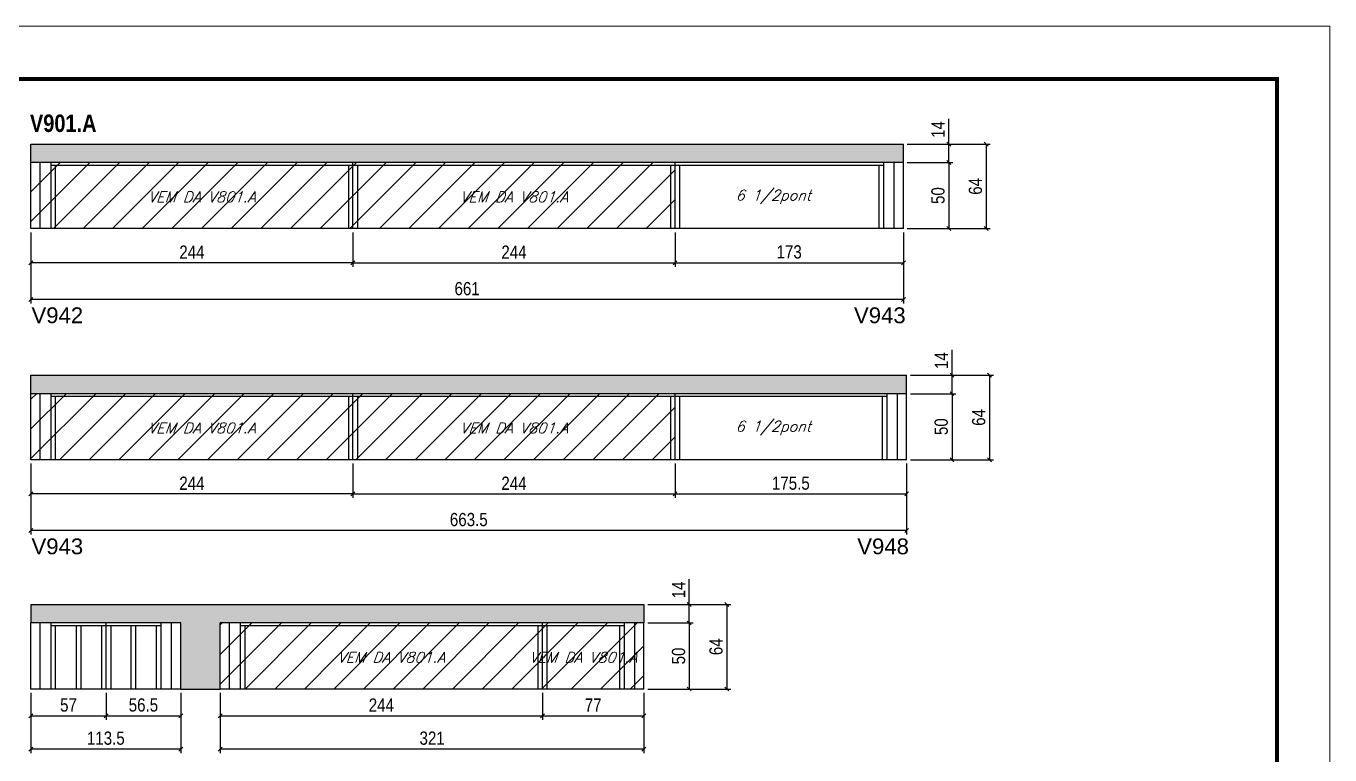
# Model space of a CAD drawing. Extents: x 3309 to 9563, y -2522 to 14608.
# Drawn here: x 5405 to 6393, y 12907 to 13459 of the extents above; entities that cross this region are included whole.
import ezdxf

# ---------------------------------------------------------------- set-up
doc = ezdxf.new("R2010")
doc.units = 0
doc.linetypes.add('DASHED', pattern=[0.75, 0.5, -0.25])
for name, color, linetype in [('5', 5, 'Continuous'), ('COTA', 241, 'Continuous'), ('NOMENCLATURA', 7, 'Continuous'), ('Painéis', 200, 'Continuous'), ('SARR_2.2x7', 40, 'Continuous'), ('SARR_3.5x7', 81, 'Continuous'), ('texto', 7, 'Continuous')]:
    doc.layers.add(name, color=color, linetype=linetype)
for name, color, linetype, lineweight in [('Folhas', 255, 'Continuous', 9), ('Hachura', 251, 'Continuous', 9), ('SARRAFO DE PRESSAO', 251, 'DASHED', 9)]:
    doc.layers.add(name, color=color, linetype=linetype, lineweight=lineweight)
doc.styles.add('COTA TECNICA', font='techl___.ttf', dxfattribs={"height": 10})
doc.styles.add('Romans', font='romans.shx')
doc.styles.get("Standard").update_dxf_attribs({"font": 'arial.ttf'})
doc.styles.add('TECNICA', font='techb___.ttf', dxfattribs={"height": 10})
doc.dimstyles.new('PAINEL', dxfattribs={"dimtxt": 10, "dimasz": 3, "dimexe": 3, "dimexo": 3, "dimgap": 3, "dimtad": 1, "dimdec": 1, "dimzin": 12, "dimdsep": 46, "dimtxsty": 'COTA TECNICA', "dimblk1": 'OBLIQUE', "dimblk2": 'OBLIQUE', "dimsah": 1, "dimcen": 0.9, "dimclrd": 4, "dimclre": 4, "dimclrt": 240, "dimadec": 1, "dimazin": 3, "dimtfac": 1, "dimtdec": 1, "dimtmove": 0, "dimatfit": 3, "dimfxl": 1, "dimtolj": 1, "dimtzin": 12, "dimarcsym": 0})

# ---------------------------------------------------------------- blocks, each defined once
blk = doc.blocks.new('9999999999')
at = {"layer": 'Folhas'}
blk.add_lwpolyline([(98138.98, 34190.21), (99623.98, 34190.21), (99623.98, 35240.21), (98138.98, 35240.21)], close=True, dxfattribs=at)
at = {"layer": 'Folhas', "color": 30, "const_width": 3}
blk.add_lwpolyline([(98213.98, 34230.21), (99583.98, 34230.21), (99583.98, 35200.21), (98213.98, 35200.21)], close=True, dxfattribs=at)
blk = doc.blocks.new('_Oblique')
at = {"color": 0, "linetype": 'ByBlock', "lineweight": -2}
blk.add_line((-0.5, -0.5), (0.5, 0.5), dxfattribs=at)
blk = doc.blocks.new('*D1256')
at = {"layer": 'COTA', "color": 4, "linetype": 'ByBlock', "lineweight": -2, "transparency": 16777216}
for p, q in [((5408.69, 13302.9), (5408.69, 13276.98)), ((5652.69, 13302.9), (5652.69, 13276.98)), ((5652.69, 13279.98), (5408.69, 13279.98))]:
    blk.add_line(p, q, dxfattribs=at)
at = {"layer": 'Defpoints', "color": 0, "linetype": 'ByBlock', "transparency": 16777216}
for p in [(5408.69, 13305.9), (5652.69, 13305.9), (5408.69, 13279.98)]:
    blk.add_point(p, dxfattribs=at)
at = {"layer": 'COTA', "color": 4, "linetype": 'ByBlock', "lineweight": -2, "transparency": 16777216, "xscale": 3, "yscale": 3, "zscale": 3, "rotation": 180}
blk.add_blockref('_Oblique', (5408.69, 13279.98), dxfattribs=at)
at = {"layer": 'COTA', "color": 4, "linetype": 'ByBlock', "lineweight": -2, "transparency": 16777216, "xscale": 3, "yscale": 3, "zscale": 3}
blk.add_blockref('_Oblique', (5652.69, 13279.98), dxfattribs=at)
at = {"layer": 'COTA', "color": 240, "linetype": 'ByBlock', "transparency": 16777216, "insert": (5530.69, 13288.06), "char_height": 10, "attachment_point": 5, "style": 'COTA TECNICA'}
blk.add_mtext('\\A1;244', dxfattribs=at)
blk = doc.blocks.new('*D1259')
at = {"layer": 'COTA', "color": 4, "linetype": 'ByBlock', "lineweight": -2, "transparency": 16777216}
for p, q in [((5408.69, 13302.9), (5408.69, 13249.27)), ((6069.69, 13302.9), (6069.69, 13249.27)), ((6069.69, 13252.27), (5408.69, 13252.27))]:
    blk.add_line(p, q, dxfattribs=at)
at = {"layer": 'Defpoints', "color": 0, "linetype": 'ByBlock', "transparency": 16777216}
for p in [(5408.69, 13305.9), (6069.69, 13305.9), (5408.69, 13252.27)]:
    blk.add_point(p, dxfattribs=at)
at = {"layer": 'COTA', "color": 4, "linetype": 'ByBlock', "lineweight": -2, "transparency": 16777216, "xscale": 3, "yscale": 3, "zscale": 3, "rotation": 180}
blk.add_blockref('_Oblique', (5408.69, 13252.27), dxfattribs=at)
at = {"layer": 'COTA', "color": 4, "linetype": 'ByBlock', "lineweight": -2, "transparency": 16777216, "xscale": 3, "yscale": 3, "zscale": 3}
blk.add_blockref('_Oblique', (6069.69, 13252.27), dxfattribs=at)
at = {"layer": 'COTA', "color": 240, "linetype": 'ByBlock', "transparency": 16777216, "insert": (5739.19, 13260.38), "char_height": 10, "attachment_point": 5, "style": 'COTA TECNICA'}
blk.add_mtext('\\A1;661', dxfattribs=at)
blk = doc.blocks.new('*D1257')
at = {"layer": 'COTA', "color": 4, "lineweight": -2, "transparency": 16777216}
for p, q in [((5652.69, 13302.9), (5652.69, 13276.98)), ((5896.69, 13302.9), (5896.69, 13276.98)), ((5652.69, 13279.98), (5896.69, 13279.98))]:
    blk.add_line(p, q, dxfattribs=at)
at = {"layer": 'Defpoints', "color": 0, "transparency": 16777216}
for p in [(5652.69, 13305.9, 0), (5896.69, 13305.9, 0), (5896.69, 13279.98)]:
    blk.add_point(p, dxfattribs=at)
at = {"layer": 'COTA', "color": 4, "lineweight": -2, "transparency": 16777216, "xscale": 3, "yscale": 3, "zscale": 3, "rotation": 180}
blk.add_blockref('_Oblique', (5652.69, 13279.98), dxfattribs=at)
at = {"layer": 'COTA', "color": 4, "lineweight": -2, "transparency": 16777216, "xscale": 3, "yscale": 3, "zscale": 3}
blk.add_blockref('_Oblique', (5896.69, 13279.98), dxfattribs=at)
at = {"layer": 'COTA', "color": 240, "transparency": 16777216, "insert": (5774.69, 13288.06), "char_height": 10, "attachment_point": 5, "style": 'COTA TECNICA'}
blk.add_mtext('\\A1;244', dxfattribs=at)
blk = doc.blocks.new('*D1258')
at = {"layer": 'COTA', "color": 4, "lineweight": -2, "transparency": 16777216}
for p, q in [((6072.69, 13369.9), (6135.41, 13369.9)), ((6132.41, 13369.9), (6132.41, 13305.9)), ((6072.69, 13305.9), (6135.41, 13305.9))]:
    blk.add_line(p, q, dxfattribs=at)
at = {"layer": 'Defpoints', "color": 0, "transparency": 16777216}
for p in [(6069.69, 13369.9, 0), (6069.69, 13305.9, 0), (6132.41, 13305.9)]:
    blk.add_point(p, dxfattribs=at)
at = {"layer": 'COTA', "color": 4, "lineweight": -2, "transparency": 16777216, "xscale": 3, "yscale": 3, "zscale": 3}
for p, rotation in [((6132.41, 13369.9), 90), ((6132.41, 13305.9), 270)]:
    blk.add_blockref('_Oblique', p, dxfattribs=dict(at, rotation=rotation))
at = {"layer": 'COTA', "color": 240, "transparency": 16777216, "insert": (6124.31, 13337.9), "char_height": 10, "attachment_point": 5, "rotation": 90, "style": 'COTA TECNICA'}
blk.add_mtext('\\A1;64', dxfattribs=at)
blk = doc.blocks.new('*D1260')
at = {"layer": 'COTA', "color": 4, "lineweight": -2, "transparency": 16777216}
for p, q in [((5896.69, 13302.9), (5896.69, 13276.98)), ((6069.69, 13302.9), (6069.69, 13276.98)), ((5896.69, 13279.98), (6069.69, 13279.98))]:
    blk.add_line(p, q, dxfattribs=at)
at = {"layer": 'Defpoints', "color": 0, "transparency": 16777216}
for p in [(5896.69, 13305.9, 0), (6069.69, 13305.9, 0), (6069.69, 13279.98)]:
    blk.add_point(p, dxfattribs=at)
at = {"layer": 'COTA', "color": 4, "lineweight": -2, "transparency": 16777216, "xscale": 3, "yscale": 3, "zscale": 3, "rotation": 180}
blk.add_blockref('_Oblique', (5896.69, 13279.98), dxfattribs=at)
at = {"layer": 'COTA', "color": 4, "lineweight": -2, "transparency": 16777216, "xscale": 3, "yscale": 3, "zscale": 3}
blk.add_blockref('_Oblique', (6069.69, 13279.98), dxfattribs=at)
at = {"layer": 'COTA', "color": 240, "transparency": 16777216, "insert": (5983.19, 13288.2), "char_height": 10, "attachment_point": 5, "style": 'COTA TECNICA'}
blk.add_mtext('\\A1;173', dxfattribs=at)
blk = doc.blocks.new('*D1261')
at = {"layer": 'COTA', "color": 4, "lineweight": -2, "transparency": 16777216}
for p, q in [((6072.69, 13355.9), (6107.05, 13355.9)), ((6104.05, 13355.9), (6104.05, 13305.9)), ((6072.69, 13305.9), (6107.05, 13305.9))]:
    blk.add_line(p, q, dxfattribs=at)
at = {"layer": 'Defpoints', "color": 0, "transparency": 16777216}
for p in [(6069.69, 13355.9, 0), (6069.69, 13305.9, 0), (6104.05, 13305.9)]:
    blk.add_point(p, dxfattribs=at)
at = {"layer": 'COTA', "color": 4, "lineweight": -2, "transparency": 16777216, "xscale": 3, "yscale": 3, "zscale": 3}
for p, rotation in [((6104.05, 13355.9), 90), ((6104.05, 13305.9), 270)]:
    blk.add_blockref('_Oblique', p, dxfattribs=dict(at, rotation=rotation))
at = {"layer": 'COTA', "color": 240, "transparency": 16777216, "insert": (6095.94, 13330.9), "char_height": 10, "attachment_point": 5, "rotation": 90, "style": 'COTA TECNICA'}
blk.add_mtext('\\A1;50', dxfattribs=at)
blk = doc.blocks.new('*D1262')
at = {"layer": 'COTA', "color": 4, "lineweight": -2, "transparency": 16777216}
for p, q in [((6104.05, 13369.9), (6104.05, 13389.02)), ((6072.69, 13369.9), (6107.05, 13369.9)), ((6104.05, 13355.9), (6104.05, 13369.9)), ((6072.69, 13355.9), (6107.05, 13355.9))]:
    blk.add_line(p, q, dxfattribs=at)
at = {"layer": 'Defpoints', "color": 0, "transparency": 16777216}
for p in [(6069.69, 13369.9, 0), (6104.05, 13369.9), (6069.69, 13355.9, 0)]:
    blk.add_point(p, dxfattribs=at)
at = {"layer": 'COTA', "color": 4, "lineweight": -2, "transparency": 16777216, "xscale": 3, "yscale": 3, "zscale": 3}
for p, rotation in [((6104.05, 13369.9), 90), ((6104.05, 13355.9), 270)]:
    blk.add_blockref('_Oblique', p, dxfattribs=dict(at, rotation=rotation))
at = {"layer": 'COTA', "color": 240, "transparency": 16777216, "insert": (6095.98, 13380.96), "char_height": 10, "attachment_point": 5, "rotation": 90, "style": 'COTA TECNICA'}
blk.add_mtext('\\A1;14', dxfattribs=at)
blk = doc.blocks.new('*D1263')
at = {"layer": 'COTA', "color": 4, "linetype": 'ByBlock', "lineweight": -2, "transparency": 16777216}
for p, q in [((5408.69, 13127.89), (5408.69, 13101.97)), ((5652.69, 13127.89), (5652.69, 13101.97)), ((5652.69, 13104.97), (5408.69, 13104.97))]:
    blk.add_line(p, q, dxfattribs=at)
at = {"layer": 'Defpoints', "color": 0, "linetype": 'ByBlock', "transparency": 16777216}
for p in [(5408.69, 13130.89), (5652.69, 13130.89), (5408.69, 13104.97)]:
    blk.add_point(p, dxfattribs=at)
at = {"layer": 'COTA', "color": 4, "linetype": 'ByBlock', "lineweight": -2, "transparency": 16777216, "xscale": 3, "yscale": 3, "zscale": 3, "rotation": 180}
blk.add_blockref('_Oblique', (5408.69, 13104.97), dxfattribs=at)
at = {"layer": 'COTA', "color": 4, "linetype": 'ByBlock', "lineweight": -2, "transparency": 16777216, "xscale": 3, "yscale": 3, "zscale": 3}
blk.add_blockref('_Oblique', (5652.69, 13104.97), dxfattribs=at)
at = {"layer": 'COTA', "color": 240, "linetype": 'ByBlock', "transparency": 16777216, "insert": (5530.69, 13113.05), "char_height": 10, "attachment_point": 5, "style": 'COTA TECNICA'}
blk.add_mtext('\\A1;244', dxfattribs=at)
blk = doc.blocks.new('*D1266')
at = {"layer": 'COTA', "color": 4, "linetype": 'ByBlock', "lineweight": -2, "transparency": 16777216}
for p, q in [((5408.69, 13127.89), (5408.69, 13074.26)), ((6072.19, 13127.89), (6072.19, 13074.26)), ((6072.19, 13077.26), (5408.69, 13077.26))]:
    blk.add_line(p, q, dxfattribs=at)
at = {"layer": 'Defpoints', "color": 0, "linetype": 'ByBlock', "transparency": 16777216}
for p in [(5408.69, 13130.89), (6072.19, 13130.89), (5408.69, 13077.26)]:
    blk.add_point(p, dxfattribs=at)
at = {"layer": 'COTA', "color": 4, "linetype": 'ByBlock', "lineweight": -2, "transparency": 16777216, "xscale": 3, "yscale": 3, "zscale": 3, "rotation": 180}
blk.add_blockref('_Oblique', (5408.69, 13077.26), dxfattribs=at)
at = {"layer": 'COTA', "color": 4, "linetype": 'ByBlock', "lineweight": -2, "transparency": 16777216, "xscale": 3, "yscale": 3, "zscale": 3}
blk.add_blockref('_Oblique', (6072.19, 13077.26), dxfattribs=at)
at = {"layer": 'COTA', "color": 240, "linetype": 'ByBlock', "transparency": 16777216, "insert": (5740.44, 13085.48), "char_height": 10, "attachment_point": 5, "style": 'COTA TECNICA'}
blk.add_mtext('\\A1;663.5', dxfattribs=at)
blk = doc.blocks.new('*D1264')
at = {"layer": 'COTA', "color": 4, "lineweight": -2, "transparency": 16777216}
for p, q in [((5652.69, 13127.89), (5652.69, 13101.97)), ((5896.69, 13127.89), (5896.69, 13101.97)), ((5652.69, 13104.97), (5896.69, 13104.97))]:
    blk.add_line(p, q, dxfattribs=at)
at = {"layer": 'Defpoints', "color": 0, "transparency": 16777216}
for p in [(5652.69, 13130.89, 0), (5896.69, 13130.89, 0), (5896.69, 13104.97)]:
    blk.add_point(p, dxfattribs=at)
at = {"layer": 'COTA', "color": 4, "lineweight": -2, "transparency": 16777216, "xscale": 3, "yscale": 3, "zscale": 3, "rotation": 180}
blk.add_blockref('_Oblique', (5652.69, 13104.97), dxfattribs=at)
at = {"layer": 'COTA', "color": 4, "lineweight": -2, "transparency": 16777216, "xscale": 3, "yscale": 3, "zscale": 3}
blk.add_blockref('_Oblique', (5896.69, 13104.97), dxfattribs=at)
at = {"layer": 'COTA', "color": 240, "transparency": 16777216, "insert": (5774.69, 13113.05), "char_height": 10, "attachment_point": 5, "style": 'COTA TECNICA'}
blk.add_mtext('\\A1;244', dxfattribs=at)
blk = doc.blocks.new('*D1265')
at = {"layer": 'COTA', "color": 4, "lineweight": -2, "transparency": 16777216}
for p, q in [((6075.19, 13194.89), (6137.91, 13194.89)), ((6134.91, 13194.89), (6134.91, 13130.89)), ((6075.19, 13130.89), (6137.91, 13130.89))]:
    blk.add_line(p, q, dxfattribs=at)
at = {"layer": 'Defpoints', "color": 0, "transparency": 16777216}
for p in [(6072.19, 13194.89, 0), (6072.19, 13130.89, 0), (6134.91, 13130.89)]:
    blk.add_point(p, dxfattribs=at)
at = {"layer": 'COTA', "color": 4, "lineweight": -2, "transparency": 16777216, "xscale": 3, "yscale": 3, "zscale": 3}
for p, rotation in [((6134.91, 13194.89), 90), ((6134.91, 13130.89), 270)]:
    blk.add_blockref('_Oblique', p, dxfattribs=dict(at, rotation=rotation))
at = {"layer": 'COTA', "color": 240, "transparency": 16777216, "insert": (6126.81, 13162.89), "char_height": 10, "attachment_point": 5, "rotation": 90, "style": 'COTA TECNICA'}
blk.add_mtext('\\A1;64', dxfattribs=at)
blk = doc.blocks.new('*D1267')
at = {"layer": 'COTA', "color": 4, "lineweight": -2, "transparency": 16777216}
for p, q in [((5896.69, 13127.89), (5896.69, 13101.97)), ((6072.19, 13127.89), (6072.19, 13101.97)), ((5896.69, 13104.97), (6072.19, 13104.97))]:
    blk.add_line(p, q, dxfattribs=at)
at = {"layer": 'Defpoints', "color": 0, "transparency": 16777216}
for p in [(5896.69, 13130.89, 0), (6072.19, 13130.89, 0), (6072.19, 13104.97)]:
    blk.add_point(p, dxfattribs=at)
at = {"layer": 'COTA', "color": 4, "lineweight": -2, "transparency": 16777216, "xscale": 3, "yscale": 3, "zscale": 3, "rotation": 180}
blk.add_blockref('_Oblique', (5896.69, 13104.97), dxfattribs=at)
at = {"layer": 'COTA', "color": 4, "lineweight": -2, "transparency": 16777216, "xscale": 3, "yscale": 3, "zscale": 3}
blk.add_blockref('_Oblique', (6072.19, 13104.97), dxfattribs=at)
at = {"layer": 'COTA', "color": 240, "transparency": 16777216, "insert": (5984.44, 13113.08), "char_height": 10, "attachment_point": 5, "style": 'COTA TECNICA'}
blk.add_mtext('\\A1;175.5', dxfattribs=at)
blk = doc.blocks.new('*D1268')
at = {"layer": 'COTA', "color": 4, "lineweight": -2, "transparency": 16777216}
for p, q in [((6075.19, 13180.89), (6109.55, 13180.89)), ((6106.55, 13180.89), (6106.55, 13130.89)), ((6075.19, 13130.89), (6109.55, 13130.89))]:
    blk.add_line(p, q, dxfattribs=at)
at = {"layer": 'Defpoints', "color": 0, "transparency": 16777216}
for p in [(6072.19, 13180.89, 0), (6072.19, 13130.89, 0), (6106.55, 13130.89)]:
    blk.add_point(p, dxfattribs=at)
at = {"layer": 'COTA', "color": 4, "lineweight": -2, "transparency": 16777216, "xscale": 3, "yscale": 3, "zscale": 3}
for p, rotation in [((6106.55, 13180.89), 90), ((6106.55, 13130.89), 270)]:
    blk.add_blockref('_Oblique', p, dxfattribs=dict(at, rotation=rotation))
at = {"layer": 'COTA', "color": 240, "transparency": 16777216, "insert": (6098.44, 13155.89), "char_height": 10, "attachment_point": 5, "rotation": 90, "style": 'COTA TECNICA'}
blk.add_mtext('\\A1;50', dxfattribs=at)
blk = doc.blocks.new('*D1269')
at = {"layer": 'COTA', "color": 4, "lineweight": -2, "transparency": 16777216}
for p, q in [((6106.55, 13194.89), (6106.55, 13214.01)), ((6075.19, 13194.89), (6109.55, 13194.89)), ((6106.55, 13180.89), (6106.55, 13194.89)), ((6075.19, 13180.89), (6109.55, 13180.89))]:
    blk.add_line(p, q, dxfattribs=at)
at = {"layer": 'Defpoints', "color": 0, "transparency": 16777216}
for p in [(6072.19, 13194.89, 0), (6106.55, 13194.89), (6072.19, 13180.89, 0)]:
    blk.add_point(p, dxfattribs=at)
at = {"layer": 'COTA', "color": 4, "lineweight": -2, "transparency": 16777216, "xscale": 3, "yscale": 3, "zscale": 3}
for p, rotation in [((6106.55, 13194.89), 90), ((6106.55, 13180.89), 270)]:
    blk.add_blockref('_Oblique', p, dxfattribs=dict(at, rotation=rotation))
at = {"layer": 'COTA', "color": 240, "transparency": 16777216, "insert": (6098.48, 13205.95), "char_height": 10, "attachment_point": 5, "rotation": 90, "style": 'COTA TECNICA'}
blk.add_mtext('\\A1;14', dxfattribs=at)
blk = doc.blocks.new('*D1270')
at = {"layer": 'COTA', "color": 4, "linetype": 'ByBlock', "lineweight": -2, "transparency": 16777216}
for p, q in [((5408.69, 12954.21), (5408.69, 12908.71)), ((5522.19, 12954.21), (5522.19, 12908.71)), ((5522.19, 12911.71), (5408.69, 12911.71))]:
    blk.add_line(p, q, dxfattribs=at)
at = {"layer": 'Defpoints', "color": 0, "linetype": 'ByBlock', "transparency": 16777216}
for p in [(5408.69, 12957.21), (5522.19, 12957.21), (5408.69, 12911.71)]:
    blk.add_point(p, dxfattribs=at)
at = {"layer": 'COTA', "color": 4, "linetype": 'ByBlock', "lineweight": -2, "transparency": 16777216, "xscale": 3, "yscale": 3, "zscale": 3, "rotation": 180}
blk.add_blockref('_Oblique', (5408.69, 12911.71), dxfattribs=at)
at = {"layer": 'COTA', "color": 4, "linetype": 'ByBlock', "lineweight": -2, "transparency": 16777216, "xscale": 3, "yscale": 3, "zscale": 3}
blk.add_blockref('_Oblique', (5522.19, 12911.71), dxfattribs=at)
at = {"layer": 'COTA', "color": 240, "linetype": 'ByBlock', "transparency": 16777216, "insert": (5465.44, 12919.93), "char_height": 10, "attachment_point": 5, "style": 'COTA TECNICA'}
blk.add_mtext('\\A1;113.5', dxfattribs=at)
blk = doc.blocks.new('*D1271')
at = {"layer": 'COTA', "color": 4, "lineweight": -2, "transparency": 16777216}
for p, q in [((5408.69, 12954.21), (5408.69, 12933.96)), ((5465.69, 12954.21), (5465.69, 12933.96)), ((5408.69, 12936.96), (5465.69, 12936.96))]:
    blk.add_line(p, q, dxfattribs=at)
at = {"layer": 'Defpoints', "color": 0, "transparency": 16777216}
for p in [(5408.69, 12957.21), (5465.69, 12957.21), (5465.69, 12936.96)]:
    blk.add_point(p, dxfattribs=at)
at = {"layer": 'COTA', "color": 4, "lineweight": -2, "transparency": 16777216, "xscale": 3, "yscale": 3, "zscale": 3, "rotation": 180}
blk.add_blockref('_Oblique', (5408.69, 12936.96), dxfattribs=at)
at = {"layer": 'COTA', "color": 4, "lineweight": -2, "transparency": 16777216, "xscale": 3, "yscale": 3, "zscale": 3}
blk.add_blockref('_Oblique', (5465.69, 12936.96), dxfattribs=at)
at = {"layer": 'COTA', "color": 240, "transparency": 16777216, "insert": (5437.19, 12945.07), "char_height": 10, "attachment_point": 5, "style": 'COTA TECNICA'}
blk.add_mtext('\\A1;57', dxfattribs=at)
blk = doc.blocks.new('*D1272')
at = {"layer": 'COTA', "color": 4, "lineweight": -2, "transparency": 16777216}
for p, q in [((5465.69, 12954.21), (5465.69, 12933.96)), ((5522.19, 12954.21), (5522.19, 12933.96)), ((5465.69, 12936.96), (5522.19, 12936.96))]:
    blk.add_line(p, q, dxfattribs=at)
at = {"layer": 'Defpoints', "color": 0, "transparency": 16777216}
for p in [(5465.69, 12957.21), (5522.19, 12957.21), (5522.19, 12936.96)]:
    blk.add_point(p, dxfattribs=at)
at = {"layer": 'COTA', "color": 4, "lineweight": -2, "transparency": 16777216, "xscale": 3, "yscale": 3, "zscale": 3, "rotation": 180}
blk.add_blockref('_Oblique', (5465.69, 12936.96), dxfattribs=at)
at = {"layer": 'COTA', "color": 4, "lineweight": -2, "transparency": 16777216, "xscale": 3, "yscale": 3, "zscale": 3}
blk.add_blockref('_Oblique', (5522.19, 12936.96), dxfattribs=at)
at = {"layer": 'COTA', "color": 240, "transparency": 16777216, "insert": (5493.94, 12945.07), "char_height": 10, "attachment_point": 5, "style": 'COTA TECNICA'}
blk.add_mtext('\\A1;56.5', dxfattribs=at)
blk = doc.blocks.new('*D1275')
at = {"layer": 'COTA', "color": 4, "linetype": 'ByBlock', "lineweight": -2, "transparency": 16777216}
for p, q in [((5552.19, 12954.21), (5552.19, 12908.71)), ((5873.15, 12954.21), (5873.15, 12908.71)), ((5873.15, 12911.71), (5552.19, 12911.71))]:
    blk.add_line(p, q, dxfattribs=at)
at = {"layer": 'Defpoints', "color": 0, "linetype": 'ByBlock', "transparency": 16777216}
for p in [(5552.19, 12957.21), (5873.15, 12957.21), (5552.19, 12911.71)]:
    blk.add_point(p, dxfattribs=at)
at = {"layer": 'COTA', "color": 4, "linetype": 'ByBlock', "lineweight": -2, "transparency": 16777216, "xscale": 3, "yscale": 3, "zscale": 3, "rotation": 180}
blk.add_blockref('_Oblique', (5552.19, 12911.71), dxfattribs=at)
at = {"layer": 'COTA', "color": 4, "linetype": 'ByBlock', "lineweight": -2, "transparency": 16777216, "xscale": 3, "yscale": 3, "zscale": 3}
blk.add_blockref('_Oblique', (5873.15, 12911.71), dxfattribs=at)
at = {"layer": 'COTA', "color": 240, "linetype": 'ByBlock', "transparency": 16777216, "insert": (5712.67, 12919.93), "char_height": 10, "attachment_point": 5, "style": 'COTA TECNICA'}
blk.add_mtext('\\A1;321', dxfattribs=at)
blk = doc.blocks.new('*D1273')
at = {"layer": 'COTA', "color": 4, "lineweight": -2, "transparency": 16777216}
for p, q in [((5552.19, 12954.21), (5552.19, 12933.96)), ((5796.19, 12954.21), (5796.19, 12933.96)), ((5552.19, 12936.96), (5796.19, 12936.96))]:
    blk.add_line(p, q, dxfattribs=at)
at = {"layer": 'Defpoints', "color": 0, "transparency": 16777216}
for p in [(5552.19, 12957.21), (5796.19, 12957.21), (5796.19, 12936.96)]:
    blk.add_point(p, dxfattribs=at)
at = {"layer": 'COTA', "color": 4, "lineweight": -2, "transparency": 16777216, "xscale": 3, "yscale": 3, "zscale": 3, "rotation": 180}
blk.add_blockref('_Oblique', (5552.19, 12936.96), dxfattribs=at)
at = {"layer": 'COTA', "color": 4, "lineweight": -2, "transparency": 16777216, "xscale": 3, "yscale": 3, "zscale": 3}
blk.add_blockref('_Oblique', (5796.19, 12936.96), dxfattribs=at)
at = {"layer": 'COTA', "color": 240, "transparency": 16777216, "insert": (5674.19, 12945.04), "char_height": 10, "attachment_point": 5, "style": 'COTA TECNICA'}
blk.add_mtext('\\A1;244', dxfattribs=at)
blk = doc.blocks.new('*D1274')
at = {"layer": 'COTA', "color": 4, "lineweight": -2, "transparency": 16777216}
for p, q in [((5796.19, 12954.21), (5796.19, 12933.96)), ((5873.15, 12954.21), (5873.15, 12933.96)), ((5796.19, 12936.96), (5873.15, 12936.96))]:
    blk.add_line(p, q, dxfattribs=at)
at = {"layer": 'Defpoints', "color": 0, "transparency": 16777216}
for p in [(5796.19, 12957.21), (5873.15, 12957.21), (5873.15, 12936.96)]:
    blk.add_point(p, dxfattribs=at)
at = {"layer": 'COTA', "color": 4, "lineweight": -2, "transparency": 16777216, "xscale": 3, "yscale": 3, "zscale": 3, "rotation": 180}
blk.add_blockref('_Oblique', (5796.19, 12936.96), dxfattribs=at)
at = {"layer": 'COTA', "color": 4, "lineweight": -2, "transparency": 16777216, "xscale": 3, "yscale": 3, "zscale": 3}
blk.add_blockref('_Oblique', (5873.15, 12936.96), dxfattribs=at)
at = {"layer": 'COTA', "color": 240, "transparency": 16777216, "insert": (5834.67, 12945.04), "char_height": 10, "attachment_point": 5, "style": 'COTA TECNICA'}
blk.add_mtext('\\A1;77', dxfattribs=at)
blk = doc.blocks.new('*D1276')
at = {"layer": 'COTA', "color": 4, "lineweight": -2, "transparency": 16777216}
for p, q in [((5876.15, 13021.21), (5938.87, 13021.21)), ((5935.87, 13021.21), (5935.87, 12957.21)), ((5876.15, 12957.21), (5938.87, 12957.21))]:
    blk.add_line(p, q, dxfattribs=at)
at = {"layer": 'Defpoints', "color": 0, "transparency": 16777216}
for p in [(5873.15, 13021.21, 0), (5873.15, 12957.21, 0), (5935.87, 12957.21)]:
    blk.add_point(p, dxfattribs=at)
at = {"layer": 'COTA', "color": 4, "lineweight": -2, "transparency": 16777216, "xscale": 3, "yscale": 3, "zscale": 3}
for p, rotation in [((5935.87, 13021.21), 90), ((5935.87, 12957.21), 270)]:
    blk.add_blockref('_Oblique', p, dxfattribs=dict(at, rotation=rotation))
at = {"layer": 'COTA', "color": 240, "transparency": 16777216, "insert": (5927.77, 12989.21), "char_height": 10, "attachment_point": 5, "rotation": 90, "style": 'COTA TECNICA'}
blk.add_mtext('\\A1;64', dxfattribs=at)
blk = doc.blocks.new('*D1277')
at = {"layer": 'COTA', "color": 4, "lineweight": -2, "transparency": 16777216}
for p, q in [((5876.15, 13007.21), (5910.51, 13007.21)), ((5907.51, 13007.21), (5907.51, 12957.21)), ((5876.15, 12957.21), (5910.51, 12957.21))]:
    blk.add_line(p, q, dxfattribs=at)
at = {"layer": 'Defpoints', "color": 0, "transparency": 16777216}
for p in [(5873.15, 13007.21, 0), (5873.15, 12957.21, 0), (5907.51, 12957.21)]:
    blk.add_point(p, dxfattribs=at)
at = {"layer": 'COTA', "color": 4, "lineweight": -2, "transparency": 16777216, "xscale": 3, "yscale": 3, "zscale": 3}
for p, rotation in [((5907.51, 13007.21), 90), ((5907.51, 12957.21), 270)]:
    blk.add_blockref('_Oblique', p, dxfattribs=dict(at, rotation=rotation))
at = {"layer": 'COTA', "color": 240, "transparency": 16777216, "insert": (5899.4, 12982.21), "char_height": 10, "attachment_point": 5, "rotation": 90, "style": 'COTA TECNICA'}
blk.add_mtext('\\A1;50', dxfattribs=at)
blk = doc.blocks.new('*D1278')
at = {"layer": 'COTA', "color": 4, "lineweight": -2, "transparency": 16777216}
for p, q in [((5907.51, 13021.21), (5907.51, 13040.32)), ((5876.15, 13021.21), (5910.51, 13021.21)), ((5907.51, 13007.21), (5907.51, 13021.21)), ((5876.15, 13007.21), (5910.51, 13007.21))]:
    blk.add_line(p, q, dxfattribs=at)
at = {"layer": 'Defpoints', "color": 0, "transparency": 16777216}
for p in [(5873.15, 13021.21, 0), (5907.51, 13021.21), (5873.15, 13007.21, 0)]:
    blk.add_point(p, dxfattribs=at)
at = {"layer": 'COTA', "color": 4, "lineweight": -2, "transparency": 16777216, "xscale": 3, "yscale": 3, "zscale": 3}
for p, rotation in [((5907.51, 13021.21), 90), ((5907.51, 13007.21), 270)]:
    blk.add_blockref('_Oblique', p, dxfattribs=dict(at, rotation=rotation))
at = {"layer": 'COTA', "color": 240, "transparency": 16777216, "insert": (5899.44, 13032.27), "char_height": 10, "attachment_point": 5, "rotation": 90, "style": 'COTA TECNICA'}
blk.add_mtext('\\A1;14', dxfattribs=at)

msp = doc.modelspace()

# ---------------------------------------------------------------- hatches: boundary and pattern name
at = {"layer": 'COTA'}
h = msp.add_hatch(dxfattribs=at)
h.set_pattern_fill('AR-CONC', color=256, scale=0.03)
h.set_pattern_definition([(50, (-1518.0494, 93.8925), (5.4655401, -0.4781726), [0.5715, -6.2865]), (355, (-1518.0494, 93.8925), (-1.0573026, 5.7317054), [0.4572, -5.0292175]), (100.451445, (-1517.594, 93.8527), (4.4082374, 5.2535326), [0.4857003, -5.3427073]), (46.1842, (-1518.0494, 95.4165), (8.1323712, -1.2612698), [0.85725, -9.42975]), (96.63556, (-1517.372, 95.3114), (7.122124, 7.4227837), [0.7285507, -8.0140682]), (351.18415, (-1518.049, 95.4165), (7.122124, 7.4227837), [0.685799, -7.543792]), (21, (-1517.2874, 95.0355), (4.5484317, -3.067956), [0.5715, -6.2865]), (326, (-1517.2874, 95.0355), (1.8540609, 5.525639), [0.4572, -5.0292]), (71.451445, (-1516.9084, 94.78), (6.4024926, 2.457683), [0.4857003, -5.3426981]), (37.5, (-1518.0494, 93.8925), (0.0926581, 2.53665117), [0, -4.96824, 0, -5.1054, 0, -5.04825]), (7.5, (-1518.0494, 93.8925), (2.00458988, 3.00541724), [0, -2.91084, 0, -4.85394, 0, -1.92405]), (327.5, (-1519.7486, 93.8925), (4.06771786, -0.17186232), [0, -1.905, 0, -5.9436, 0, -7.8867]), (317.5, (-1520.5106, 93.8925), (4.44387544, 0.7627947), [0, -2.4765, 0, -3.94716, 0, -5.6007])])
h.paths.add_polyline_path([(6069.69, 13355.9), (6069.69, 13369.9), (5408.69, 13369.9), (5408.69, 13355.9)])
h = msp.add_hatch(dxfattribs=at)
h.set_pattern_fill('AR-CONC', color=256, scale=0.03)
h.set_pattern_definition([(50, (-1518.0494, -81.118), (5.4655401, -0.4781726), [0.5715, -6.2865]), (355, (-1518.0494, -81.118), (-1.0573026, 5.7317054), [0.4572, -5.0292175]), (100.451445, (-1517.594, -81.158), (4.4082374, 5.2535326), [0.4857003, -5.3427073]), (46.1842, (-1518.0494, -79.594), (8.1323712, -1.2612698), [0.85725, -9.42975]), (96.63556, (-1517.372, -79.699), (7.122124, 7.4227837), [0.7285507, -8.0140682]), (351.18415, (-1518.049, -79.594), (7.122124, 7.4227837), [0.685799, -7.543792]), (21, (-1517.2874, -79.975), (4.5484317, -3.067956), [0.5715, -6.2865]), (326, (-1517.2874, -79.975), (1.8540609, 5.525639), [0.4572, -5.0292]), (71.451445, (-1516.9084, -80.2306), (6.4024926, 2.457683), [0.4857003, -5.3426981]), (37.5, (-1518.0494, -81.118), (0.0926581, 2.53665117), [0, -4.96824, 0, -5.1054, 0, -5.04825]), (7.5, (-1518.0494, -81.118), (2.00458988, 3.00541724), [0, -2.91084, 0, -4.85394, 0, -1.92405]), (327.5, (-1519.7486, -81.118), (4.06771786, -0.17186232), [0, -1.905, 0, -5.9436, 0, -7.8867]), (317.5, (-1520.5106, -81.118), (4.44387544, 0.7627947), [0, -2.4765, 0, -3.94716, 0, -5.6007])])
h.paths.add_polyline_path([(6072.19, 13180.89), (6072.19, 13194.89), (5408.69, 13194.89), (5408.69, 13180.89)])
h = msp.add_hatch(dxfattribs=at)
h.set_pattern_fill('AR-CONC', color=256, scale=0.03)
h.set_pattern_definition([(50, (86.8845, 5.9066), (5.46554, -0.4781726), [0.5715, -6.2865]), (355, (86.8845, 5.9066), (-1.0573026, 5.7317054), [0.4572, -5.0292175]), (100.451445, (87.34, 5.867), (4.4082374, 5.2535326), [0.4857003, -5.3427073]), (46.1842, (86.8845, 7.4306), (8.1323712, -1.2612698), [0.85725, -9.42975]), (96.63556, (87.562, 7.3255), (7.122124, 7.4227837), [0.7285507, -8.0140682]), (351.18415, (86.8845, 7.431), (7.122124, 7.4227837), [0.685799, -7.543792]), (21, (87.6465, 7.0496), (4.5484317, -3.067956), [0.5715, -6.2865]), (326, (87.6465, 7.0496), (1.8540609, 5.525639), [0.4572, -5.0292]), (71.451445, (88.0256, 6.794), (6.4024926, 2.457683), [0.4857003, -5.3426981]), (37.5, (86.8845, 5.9066), (0.0926581, 2.53665117), [0, -4.96824, 0, -5.1054, 0, -5.04825]), (7.5, (86.8845, 5.9066), (2.0045899, 3.00541724), [0, -2.91084, 0, -4.85394, 0, -1.92405]), (327.5, (85.1853, 5.9066), (4.06771786, -0.17186232), [0, -1.905, 0, -5.9436, 0, -7.8867]), (317.5, (84.4233, 5.9066), (4.4438754, 0.7627947), [0, -2.4765, 0, -3.94716, 0, -5.6007])])
h.paths.add_polyline_path([(5552.19, 13007.21), (5873.15, 13007.21), (5873.15, 13021.21), (5408.69, 13021.21), (5408.69, 13007.21), (5522.19, 13007.21), (5522.19, 12957.21), (5552.19, 12957.21)])
at = {"layer": 'Hachura'}
h = msp.add_hatch(dxfattribs=at)
h.set_pattern_fill('ANSI31', color=256, scale=5)
h.paths.add_polyline_path([(5652.69, 13355.9), (5408.69, 13355.9), (5408.69, 13305.9), (5652.69, 13305.9)])
h.paths.add_polyline_path([(5896.69, 13355.9), (5652.69, 13355.9), (5652.69, 13305.9), (5896.69, 13305.9)])
h.paths.add_polyline_path([(5896.69, 13180.89), (5652.69, 13180.89), (5652.69, 13130.89), (5896.69, 13130.89)])
h.paths.add_polyline_path([(5652.69, 13180.89), (5408.69, 13180.89), (5408.69, 13130.89), (5652.69, 13130.89)])
h.paths.add_polyline_path([(5796.19, 13007.21), (5552.19, 13007.21), (5552.19, 12957.21), (5796.19, 12957.21)])
h.paths.add_polyline_path([(5873.15, 13007.21), (5796.19, 13007.21), (5796.19, 12957.21), (5873.15, 12957.21)])

# ---------------------------------------------------------------- linework, layer by layer
at = {"layer": 'COTA'}
for p, q in [((5408.69, 13355.9, 0), (5408.69, 13369.9, 0)), ((5408.69, 13369.9, 0), (6069.69, 13369.9, 0)), ((6069.69, 13355.9, 0), (6069.69, 13369.9, 0)), ((5408.69, 13180.89, 0), (5408.69, 13194.89, 0)), ((5408.69, 13194.89, 0), (6072.19, 13194.89, 0)), ((6072.19, 13180.89, 0), (6072.19, 13194.89, 0)), ((5408.69, 13021.21, 0), (5408.69, 13007.21, 0)), ((5408.69, 13021.21, 0), (5873.15, 13021.21, 0)), ((5873.15, 13021.21, 0), (5873.15, 13007.21, 0)), ((5522.19, 12957.21, 0), (5552.19, 12957.21, 0))]:
    msp.add_line(p, q, dxfattribs=at)
at = {"layer": 'Painéis', "linetype": 'ByBlock'}
for p, q in [((6069.69, 13355.9, 0), (5408.69, 13355.9, 0)), ((5408.69, 13305.9, 0), (5408.69, 13355.9, 0)), ((5652.69, 13305.9, 0), (5652.69, 13355.9, 0)), ((5896.69, 13305.9, 0), (5896.69, 13355.9, 0)), ((6069.69, 13305.9, 0), (6069.69, 13355.9, 0)), ((6069.69, 13305.9, 0), (5408.69, 13305.9, 0)), ((6072.19, 13180.89, 0), (5408.69, 13180.89, 0)), ((5408.69, 13130.89, 0), (5408.69, 13180.89, 0)), ((5652.69, 13130.89, 0), (5652.69, 13180.89, 0)), ((5896.69, 13130.89, 0), (5896.69, 13180.89, 0)), ((6072.19, 13130.89, 0), (6072.19, 13180.89, 0)), ((6072.19, 13130.89, 0), (5408.69, 13130.89, 0)), ((5522.19, 13007.21, 0), (5408.69, 13007.21, 0)), ((5408.69, 12957.21, 0), (5408.69, 13007.21, 0)), ((5465.69, 12957.21, 0), (5465.69, 13007.21, 0)), ((5522.19, 12957.21, 0), (5522.19, 13007.21, 0)), ((5873.15, 13007.21, 0), (5552.19, 13007.21, 0)), ((5552.19, 12957.21, 0), (5552.19, 13007.21, 0)), ((5796.19, 12957.21, 0), (5796.19, 13007.21, 0)), ((5873.15, 12957.21, 0), (5873.15, 13007.21, 0)), ((5522.19, 12957.21, 0), (5408.69, 12957.21, 0)), ((5873.15, 12957.21, 0), (5552.19, 12957.21, 0))]:
    msp.add_line(p, q, dxfattribs=at)
at = {"layer": 'SARR_2.2x7', "linetype": 'Continuous'}
for p, q in [((5415.69, 13305.9, 0), (5415.69, 13355.9, 0)), ((6062.69, 13305.9, 0), (6062.69, 13355.9, 0)), ((5652.69, 13353.7, 0), (5423.69, 13353.7, 0)), ((5896.69, 13353.7, 0), (5652.69, 13353.7, 0)), ((6054.69, 13353.7, 0), (5896.69, 13353.7, 0)), ((5415.69, 13130.89, 0), (5415.69, 13180.89, 0)), ((5652.69, 13178.69, 0), (5423.69, 13178.69, 0)), ((5896.69, 13178.69, 0), (5652.69, 13178.69, 0)), ((6057.19, 13178.69, 0), (5896.69, 13178.69, 0)), ((6065.19, 13130.89, 0), (6065.19, 13180.89, 0)), ((5415.69, 12957.21, 0), (5415.69, 13007.21, 0)), ((5465.69, 13005.01, 0), (5423.69, 13005.01, 0)), ((5507.19, 13005.01, 0), (5465.69, 13005.01, 0)), ((5515.19, 12957.21, 0), (5515.19, 13007.21, 0)), ((5559.19, 12957.21, 0), (5559.19, 13007.21, 0)), ((5796.19, 13005.01, 0), (5567.19, 13005.01, 0)), ((5858.15, 13005.01, 0), (5796.19, 13005.01, 0)), ((5866.15, 12957.21, 0), (5866.15, 13007.21, 0))]:
    msp.add_line(p, q, dxfattribs=at)
at = {"layer": 'SARR_3.5x7'}
for p, q in [((5423.69, 13355.9, 0), (5423.69, 13305.9, 0)), ((6054.69, 13355.9, 0), (6054.69, 13305.9, 0)), ((5427.19, 13353.7, 0), (5427.19, 13305.9, 0)), ((5649.19, 13353.7, 0), (5649.19, 13305.9, 0)), ((5656.19, 13353.7, 0), (5656.19, 13305.9, 0)), ((5893.19, 13353.7, 0), (5893.19, 13305.9, 0)), ((5900.19, 13353.7, 0), (5900.19, 13305.9, 0)), ((6051.19, 13353.7, 0), (6051.19, 13305.9, 0)), ((5423.69, 13180.89, 0), (5423.69, 13130.89, 0)), ((5427.19, 13178.69, 0), (5427.19, 13130.89, 0)), ((5649.19, 13178.69, 0), (5649.19, 13130.89, 0)), ((5656.19, 13178.69, 0), (5656.19, 13130.89, 0)), ((5893.19, 13178.69, 0), (5893.19, 13130.89, 0)), ((5900.19, 13178.69, 0), (5900.19, 13130.89, 0)), ((6053.69, 13178.69, 0), (6053.69, 13130.89, 0)), ((6057.19, 13180.89, 0), (6057.19, 13130.89, 0)), ((5423.69, 13007.21, 0), (5423.69, 12957.21, 0)), ((5427.19, 13005.01, 0), (5427.19, 12957.21, 0)), ((5443.06, 13005.01, 0), (5443.06, 12957.21, 0)), ((5446.56, 13005.01, 0), (5446.56, 12957.21, 0)), ((5462.19, 13005.01, 0), (5462.19, 12957.21, 0)), ((5469.19, 13005.01, 0), (5469.19, 12957.21, 0)), ((5484.31, 13005.01, 0), (5484.31, 12957.21, 0)), ((5487.81, 13005.01, 0), (5487.81, 12957.21, 0)), ((5503.69, 13005.01, 0), (5503.69, 12957.21, 0)), ((5507.19, 13007.21, 0), (5507.19, 12957.21, 0)), ((5567.19, 13007.21, 0), (5567.19, 12957.21, 0)), ((5570.69, 13005.01, 0), (5570.69, 12957.21, 0)), ((5792.69, 13005.01, 0), (5792.69, 12957.21, 0)), ((5799.69, 13005.01, 0), (5799.69, 12957.21, 0)), ((5854.65, 13005.01, 0), (5854.65, 12957.21, 0)), ((5858.15, 13007.21, 0), (5858.15, 12957.21, 0))]:
    msp.add_line(p, q, dxfattribs=at)

# ---------------------------------------------------------------- block references
at = {"layer": 'SARRAFO DE PRESSAO', "color": 6, "linetype": 'ByBlock'}
msp.add_blockref('9999999999', (-93231.11, -21780.92), dxfattribs=at)

# ---------------------------------------------------------------- texts
at = {"layer": '5', "linetype": 'Continuous'}
for s, p in [('V942', (5409.14, 13234.26, 0)), ('V943', (6032.29, 13234.26, 0)), ('V943', (5409.14, 13059.25, 0)), ('V948', (6034.77, 13059.25, 0))]:
    msp.add_text(s, height=12, rotation=0.00004, dxfattribs=at).set_placement(p)
at = {"layer": 'NOMENCLATURA', "style": 'TECNICA'}
msp.add_text('V901.A', height=13.2, dxfattribs=at).set_placement((5407.97, 13379.09, 0))
at = {"layer": 'texto', "color": 2, "char_height": 8, "attachment_point": 5, "style": 'Romans'}
for s, insert in [('{\\Q19;\\C256;6 1/2pont}', (5971.19, 13329.9, 0)), ('{\\Q19;\\C256;VEM DA V801.A}', (5538.19, 13329.9, 0)), ('{\\Q19;\\C256;VEM DA V801.A}', (5774.69, 13329.9, 0)), ('{\\Q19;\\C256;VEM DA V801.A}', (5538.19, 13154.89, 0)), ('{\\Q19;\\C256;VEM DA V801.A}', (5774.69, 13154.89, 0)), ('{\\Q19;\\C256;6 1/2pont}', (5971.19, 13154.89, 0)), ('{\\Q19;\\C256;VEM DA V801.A}', (5681.69, 12981.21, 0)), ('{\\Q19;\\C256;VEM DA V801.A}', (5827.17, 12981.21, 0))]:
    msp.add_mtext(s, dxfattribs=dict(at, insert=insert))

# ---------------------------------------------------------------- dimensions: what is measured, and where the dimension line sits
at = {"layer": 'COTA'}
for base, p1, p2, picture, middle in [((6104.05, 13369.9), (6069.69, 13355.9, 0), (6069.69, 13369.9, 0), '*D1262', (6095.98, 13380.96)), ((6132.41, 13305.9), (6069.69, 13369.9, 0), (6069.69, 13305.9, 0), '*D1258', (6124.31, 13337.9)), ((6104.05, 13305.9), (6069.69, 13355.9, 0), (6069.69, 13305.9, 0), '*D1261', (6095.94, 13330.9)), ((6106.55, 13194.89), (6072.19, 13180.89, 0), (6072.19, 13194.89, 0), '*D1269', (6098.48, 13205.95)), ((6134.91, 13130.89), (6072.19, 13194.89, 0), (6072.19, 13130.89, 0), '*D1265', (6126.81, 13162.89)), ((6106.55, 13130.89), (6072.19, 13180.89, 0), (6072.19, 13130.89, 0), '*D1268', (6098.44, 13155.89)), ((5907.51, 13021.21), (5873.15, 13007.21, 0), (5873.15, 13021.21, 0), '*D1278', (5899.44, 13032.27)), ((5935.87, 12957.21), (5873.15, 13021.21, 0), (5873.15, 12957.21, 0), '*D1276', (5927.77, 12989.21)), ((5907.51, 12957.21), (5873.15, 13007.21, 0), (5873.15, 12957.21, 0), '*D1277', (5899.4, 12982.21))]:
    dim = msp.add_linear_dim(base=base, p1=p1, p2=p2, angle=90, dimstyle='PAINEL', dxfattribs=at)
    dim.commit()
    dim.dimension.update_dxf_attribs({"geometry": picture, "text_midpoint": middle})
at = {"layer": 'COTA', "linetype": 'ByBlock'}
for base, p1, p2, picture, middle in [((5408.69, 13279.98, 0), (5652.69, 13305.9, 0), (5408.69, 13305.9, 0), '*D1256', (5530.69, 13288.06, 0)), ((5408.69, 13104.97, 0), (5652.69, 13130.89, 0), (5408.69, 13130.89, 0), '*D1263', (5530.69, 13113.05, 0))]:
    dim = msp.add_linear_dim(base=base, p1=p1, p2=p2, angle=180, dimstyle='PAINEL', override={"dimtmove": 1}, dxfattribs=at)
    dim.commit()
    dim.dimension.update_dxf_attribs({"geometry": picture, "text_midpoint": middle})
for base, p1, p2, picture, middle in [((5408.69, 13252.27, 0), (6069.69, 13305.9, 0), (5408.69, 13305.9, 0), '*D1259', (5739.19, 13260.38, 0)), ((5408.69, 13077.26, 0), (6072.19, 13130.89, 0), (5408.69, 13130.89, 0), '*D1266', (5740.44, 13085.48, 0)), ((5408.69, 12911.71, 0), (5522.19, 12957.21, 0), (5408.69, 12957.21, 0), '*D1270', (5465.44, 12919.93, 0)), ((5552.19, 12911.71, 0), (5873.15, 12957.21, 0), (5552.19, 12957.21, 0), '*D1275', (5712.67, 12919.93, 0))]:
    dim = msp.add_linear_dim(base=base, p1=p1, p2=p2, angle=180, dimstyle='PAINEL', dxfattribs=at)
    dim.commit()
    dim.dimension.update_dxf_attribs({"geometry": picture, "text_midpoint": middle})
at = {"layer": 'COTA'}
for base, p1, p2, picture, middle in [((5896.69, 13279.98), (5652.69, 13305.9, 0), (5896.69, 13305.9, 0), '*D1257', (5774.69, 13288.06)), ((6069.69, 13279.98), (5896.69, 13305.9, 0), (6069.69, 13305.9, 0), '*D1260', (5983.19, 13288.2)), ((5896.69, 13104.97), (5652.69, 13130.89, 0), (5896.69, 13130.89, 0), '*D1264', (5774.69, 13113.05)), ((6072.19, 13104.97), (5896.69, 13130.89, 0), (6072.19, 13130.89, 0), '*D1267', (5984.44, 13113.08)), ((5465.69, 12936.96, 0), (5408.69, 12957.21, 0), (5465.69, 12957.21, 0), '*D1271', (5437.19, 12945.07, 0)), ((5796.19, 12936.96, 0), (5552.19, 12957.21, 0), (5796.19, 12957.21, 0), '*D1273', (5674.19, 12945.04, 0))]:
    dim = msp.add_linear_dim(base=base, p1=p1, p2=p2, dimstyle='PAINEL', dxfattribs=at)
    dim.commit()
    dim.dimension.update_dxf_attribs({"geometry": picture, "text_midpoint": middle})
for base, p1, p2, picture, middle in [((5522.19, 12936.96, 0), (5465.69, 12957.21, 0), (5522.19, 12957.21, 0), '*D1272', (5493.94, 12945.07, 0)), ((5873.15, 12936.96, 0), (5796.19, 12957.21, 0), (5873.15, 12957.21, 0), '*D1274', (5834.67, 12945.04, 0))]:
    dim = msp.add_linear_dim(base=base, p1=p1, p2=p2, dimstyle='PAINEL', override={"dimtmove": 1}, dxfattribs=at)
    dim.commit()
    dim.dimension.update_dxf_attribs({"geometry": picture, "text_midpoint": middle})

doc.saveas('drawing.dxf')
